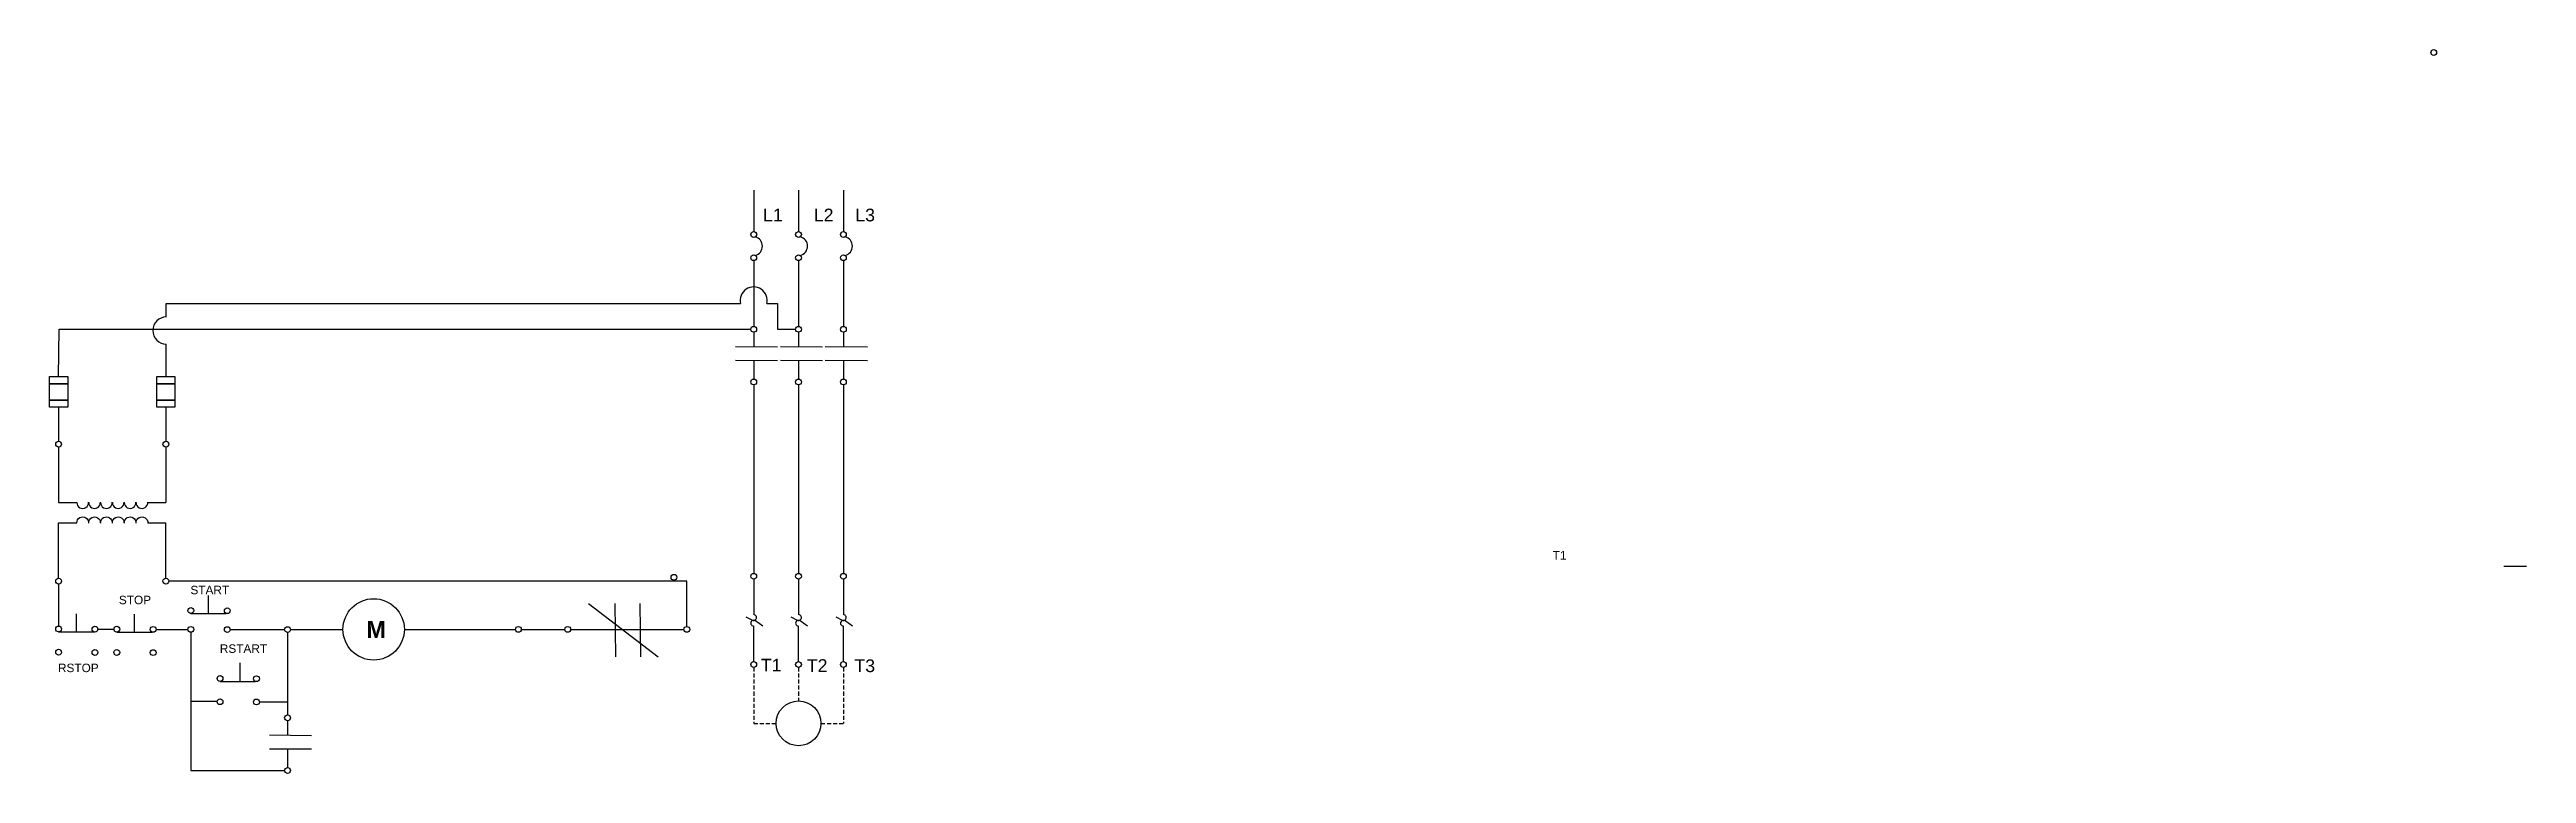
# Model space of a CAD drawing. Header units: millimetres. Extents: x 2209 to 13915, y -152 to 3269.
import ezdxf

# ---------------------------------------------------------------- set-up
doc = ezdxf.new("R2010")
doc.units = ezdxf.units.MM
doc.header["$LTSCALE"] = 3
doc.linetypes.add('HIDDEN', pattern=[9.525, 6.35, -3.175])
doc.styles.get("Standard").update_dxf_attribs({"font": 'arial.ttf'})

# ---------------------------------------------------------------- blocks, each defined once
blk = doc.blocks.new('*U1')
blk.add_arc((0, 13), 27.7, 180, 2.7982)
blk = doc.blocks.new('*U2')
at = {"color": 0, "linetype": 'ByBlock', "lineweight": -2, "transparency": 16777216}
for p in [(0, 0), (56, 0), (112, 0), (168, 0), (224, 0), (280, 0)]:
    blk.add_blockref('*U1', p, dxfattribs=at)
blk = doc.blocks.new('*U3')
blk.add_arc((0, 13), 27.7, 180, 2.7982)
blk = doc.blocks.new('*U4')
at = {"color": 0, "linetype": 'ByBlock', "lineweight": -2, "transparency": 16777216}
for p in [(0, 0), (56, 0), (112, 0), (168, 0), (224, 0), (280, 0)]:
    blk.add_blockref('*U3', p, dxfattribs=at)

msp = doc.modelspace()

# ---------------------------------------------------------------- linework, layer by layer
for p, q in [((5537, 2605), (5537, 2408)), ((5749, 2605), (5749, 2408)), ((5961, 2605), (5961, 2408)), ((5537, 2271), (5537, 1961)), ((5749, 2271), (5749, 1961)), ((5961, 2271), (5961, 1961)), ((2761, 2005), (2761, 2069)), ((2761, 2069), (2761, 2069)), ((2761, 2069), (5474, 2069)), ((5599, 2069), (5650, 2069)), ((5650, 2069), (5650, 1947)), ((2252, 1724), (2254, 1947)), ((2254, 1947), (5523, 1947)), ((2759, 1877), (2759, 1724)), ((5537, 1933), (5537, 1865)), ((5550, 1947), (5552, 1947)), ((5650, 1947), (5735, 1947)), ((5749, 1933), (5749, 1865)), ((5961, 1933), (5961, 1865)), ((5451, 1866), (5650, 1864)), ((5451, 1801), (5650, 1800)), ((5537, 1801), (5537, 1712)), ((5663, 1866), (5862, 1864)), ((5663, 1801), (5862, 1800)), ((5749, 1801), (5749, 1712)), ((5875, 1866), (6075, 1864)), ((5875, 1801), (6075, 1800)), ((5961, 1801), (5961, 1712)), ((5537, 1684), (5537, 794)), ((5749, 1684), (5749, 794)), ((5961, 1684), (5961, 794)), ((2252, 1579), (2252, 1418)), ((2759, 1579), (2759, 1418)), ((2252, 1390), (2252, 1128)), ((2759, 1390), (2759, 1128)), ((2252, 1128), (2338, 1128)), ((2673, 1128), (2759, 1128)), ((2252, 771), (2252, 1033)), ((2252, 1033), (2338, 1033)), ((2673, 1033), (2759, 1033)), ((2759, 771), (2759, 1033)), ((13809, 828), (13915, 828)), ((2252, 743), (2252, 545)), ((5221, 757), (2773, 757)), ((5221, 543), (5221, 757)), ((5537, 766), (5537, 599)), ((5749, 766), (5749, 599)), ((5961, 766), (5961, 599)), ((2336, 517), (2336, 602)), ((2610, 516), (2610, 601)), ((2877, 604), (3044, 604)), ((2961, 604), (2961, 689)), ((4757, 652), (5086, 399)), ((4881, 652), (4884, 399)), ((4999, 652), (5002, 399)), ((5500, 588), (5531, 573)), ((5712, 588), (5743, 573)), ((5925, 588), (5955, 573)), ((2252, 517), (2420, 517)), ((2438, 530), (2513, 530)), ((2527, 516), (2694, 516)), ((2712, 529), (2863, 529)), ((2877, 515), (2877, -138)), ((3063, 528), (3320, 528)), ((3334, 514), (3334, 125)), ((3347, 528), (3596, 528)), ((3886, 529), (4411, 529)), ((4438, 529), (4645, 529)), ((4672, 529), (5207, 529)), ((5537, 377), (5537, 544)), ((5580, 544), (5545, 569)), ((5749, 377), (5749, 544)), ((5792, 544), (5757, 569)), ((5961, 377), (5961, 544)), ((6004, 544), (5969, 569)), ((3110, 286), (3110, 371)), ((3015, 283), (3182, 283)), ((2877, 189), (3001, 189)), ((3201, 186), (3334, 186)), ((3248, 30), (3447, 28)), ((3334, 97), (3334, 29)), ((3248, -35), (3447, -36)), ((3334, -35), (3334, -124)), ((2877, -138), (3320, -138))]:
    msp.add_line(p, q)
at = {"linetype": 'HIDDEN'}
for p, q in [((5537, 349), (5537, 85)), ((5749, 349), (5749, 191)), ((5961, 349), (5961, 85)), ((5537, 85), (5643, 85)), ((5855, 85), (5961, 85))]:
    msp.add_line(p, q, dxfattribs=at)
for points in [[(2209, 1724), (2295, 1724), (2295, 1579), (2209, 1579)], [(2295, 1690), (2209, 1690), (2209, 1690), (2295, 1690)], [(2716, 1724), (2802, 1724), (2802, 1579), (2716, 1579)], [(2802, 1690), (2716, 1690), (2716, 1690), (2802, 1690)], [(2295, 1612), (2209, 1612), (2209, 1612), (2295, 1612)], [(2802, 1612), (2716, 1612), (2716, 1612), (2802, 1612)]]:
    msp.add_lwpolyline(points, close=True)
for centre, radius in [((13477, 3255), 13.7), ((5537, 2395), 13.7), ((5749, 2395), 13.7), ((5961, 2395), 13.7), ((5537, 2285), 13.7), ((5749, 2285), 13.7), ((5961, 2285), 13.7), ((5537, 1947), 13.7), ((5749, 1947), 13.7), ((5961, 1947), 13.7), ((5537, 1698), 13.7), ((5749, 1698), 13.7), ((5961, 1698), 13.7), ((2252, 1404), 13.7), ((2759, 1404), 13.7), ((2252, 757), 13.7), ((2759, 757), 13.7), ((5160, 775), 13.7), ((5160, 775), 13.7), ((5537, 780), 13.7), ((5749, 780), 13.7), ((5961, 780), 13.7), ((2877, 618), 13.7), ((3049, 617), 13.7), ((3741, 529), 145), ((2252, 531), 13.7), ((2424, 530), 13.7), ((2527, 530), 13.7), ((2699, 529), 13.7), ((2877, 529), 13.7), ((3049, 528), 13.7), ((3334, 528), 13.7), ((4425, 529), 13.7), ((4658, 529), 13.7), ((5221, 529), 13.7), ((2252, 421), 13.7), ((2424, 420), 13.7), ((2527, 420), 13.7), ((2699, 419), 13.7), ((5537, 363), 13.7), ((5749, 363), 13.7), ((5961, 363), 13.7), ((3015, 297), 13.7), ((3187, 296), 13.7), ((3015, 187), 13.7), ((3187, 186), 13.7), ((3334, 111), 13.7), ((5749, 85), 106), ((3334, -138), 13.7)]:
    msp.add_circle(centre, radius)
for centre, radius, start, end in [((5533, 2340), 45.5, 284.4658, 74.9602), ((5746, 2340), 45.5, 284.4658, 74.9602), ((5958, 2340), 45.5, 284.4658, 74.9602), ((5537, 2083), 64.1, 347.477, 192.523), ((2761, 1941), 64.1, 90, 270), ((5537, 585), 13.7, 244.2693, 90), ((5749, 585), 13.7, 244.2693, 90), ((5961, 585), 13.7, 244.2693, 90), ((5537, 558), 13.7, 54.5975, 270), ((5749, 558), 13.7, 54.5975, 270), ((5961, 558), 13.7, 54.5975, 270)]:
    msp.add_arc(centre, radius, start, end)

# ---------------------------------------------------------------- block references
msp.add_blockref('*U2', (2366, 1115))
at = {"xscale": -1, "rotation": 180}
msp.add_blockref('*U4', (2366, 1046), dxfattribs=at)

# ---------------------------------------------------------------- texts
at = {"attachment_point": 1}
for s, insert, char_height, width in [('L1', (5581, 2517), 60, 446.01), ('L2', (5821, 2517), 60, 446.01), ('L3', (6017, 2517), 60, 446.01), ('\\P{\\H0.66667x;T1}', (9313, 999), 60, 446.01), ('START', (2875, 735), 40, 446.01), ('STOP', (2537, 688), 40, 446.01), ('{\\fArial|b1|i0|c0|p34;M}', (3706, 568), 80, 446.01), ('RSTOP', (2249, 367), 40, 446.01), ('RSTART', (3014, 458), 40, 446.01), ('T1', (5571, 390), 60, 446.01), ('T2', (5788, 388), 60, 13.35)]:
    msp.add_mtext(s, dxfattribs=dict(at, insert=insert, char_height=char_height, width=width))
at = {"insert": (6013, 387), "char_height": 60, "attachment_point": 1}
msp.add_mtext_dynamic_manual_height_columns('T3', width=6.8, gutter_width=12.5, heights=[0], dxfattribs=at)

doc.saveas('drawing.dxf')
